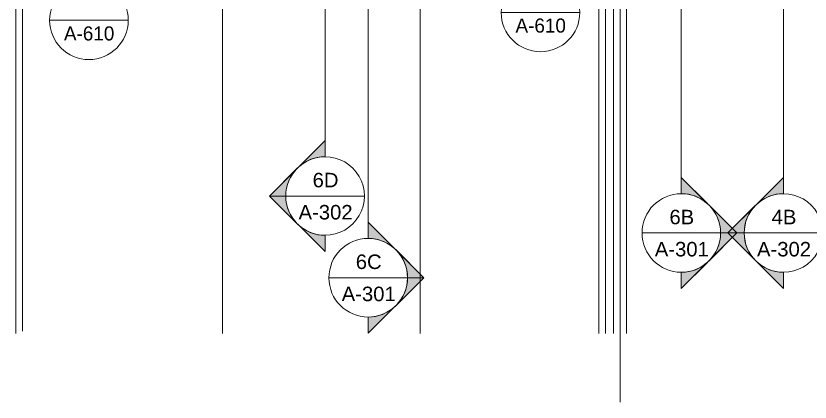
# Model space of a CAD drawing. Header units: inches. Extents: x 21290 to 29416, y -23522 to -20467.
# Drawn here: x 22062 to 23031, y -23360 to -22888 of the extents above; entities that cross this region are included whole.
import ezdxf

# ---------------------------------------------------------------- set-up
doc = ezdxf.new("R2010")
doc.units = ezdxf.units.IN
doc.header["$MEASUREMENT"] = 0
doc.linetypes.add('Grid Line 1_2_', pattern=[0.875, 0.5, -0.125, 0.125, -0.125])
for name, color, linetype, lineweight in [('A-ANNO-SYMB', 150, 'Continuous', 9), ('G-ANNO-SYMB', 111, 'Continuous', 9), ('S-GRID', 1, 'Continuous', 9)]:
    doc.layers.add(name, color=color, linetype=linetype, lineweight=lineweight)
doc.styles.add('Arial_1', font='arial.ttf', dxfattribs={"height": 17.703593})
doc.styles.add('Century Gothic', font='GOTHIC.TTF', dxfattribs={"height": 17.245342})

# ---------------------------------------------------------------- blocks, each defined once
blk = doc.blocks.new('Section - Section Head - Filled-1526-Roof Low')
at = {"layer": 'G-ANNO-SYMB'}
h = blk.add_hatch(color=256, dxfattribs=at)
edge = h.paths.add_edge_path(flags=0)
edge.add_line((-0.4268, 0.1768), (-0.25, 0.3536))
edge.add_line((-0.25, 0.3536), (-0.25, 0.25))
edge.add_arc((-0.25, 0), 0.25, 90, 135)
h = blk.add_hatch(color=256, dxfattribs=at)
edge = h.paths.add_edge_path(flags=0)
edge.add_arc((-0.25, 0), 0.25, 45, 90)
edge.add_line((-0.25, 0.25), (-0.25, 0.3536))
edge.add_line((-0.25, 0.3536), (-0.0732, 0.1768))
h = blk.add_hatch(color=256, dxfattribs=at)
edge = h.paths.add_edge_path(flags=0)
edge.add_arc((-0.25, 0), 0.2503, 137.9216, 180)
edge.add_line((-0.5003, 0), (-0.6036, 0))
edge.add_line((-0.6036, 0), (-0.4358, 0.1678))
h = blk.add_hatch(color=256, dxfattribs=at)
edge = h.paths.add_edge_path(flags=0)
edge.add_line((-0.0642, 0.1678), (0.1036, 0))
edge.add_line((0.1036, 0), (0.0003, 0))
edge.add_arc((-0.25, 0), 0.2503, 0, 42.0784)
for p, q in [((-0.25, 0.3536), (-0.6036, 0)), ((-0.25, 0.3536), (-0.4268, 0.1768)), ((-0.25, 0.3536), (0.1036, 0)), ((-0.25, 0.25), (-0.25, 0.3536)), ((-0.0732, 0.1768), (-0.25, 0.3536)), ((-0.25, 0.3536), (-0.25, 0.25)), ((-0.4358, 0.1678), (-0.6036, 0)), ((0.1036, 0), (-0.0642, 0.1678)), ((-0.6036, 0), (-0.5003, 0)), ((0.0003, 0), (0.1036, 0)), ((-0.5, 0), (-0.6036, 0)), ((0, 0), (0.1036, 0))]:
    blk.add_line(p, q, dxfattribs=at)
for radius, start, end in [(0.25, 360, 180), (0.25, 90, 135), (0.25, 45, 90), (0.2503, 137.9216, 180), (0.2503, 0, 42.0784), (0.25, 180, 360)]:
    blk.add_arc((-0.25, 0), radius, start, end, dxfattribs=at)
blk = doc.blocks.new('Floor Plan - Callout Head-19020-Roof Low')
at = {"layer": 'A-ANNO-SYMB'}
blk.add_line((-0.25, 0), (0.25, 0), dxfattribs=at)
for start, end in [(360, 180), (180, 360)]:
    blk.add_arc((0, 0), 0.25, start, end, dxfattribs=at)

msp = doc.modelspace()

# ---------------------------------------------------------------- linework, layer by layer
at = {"layer": 'G-ANNO-SYMB'}
for p, q in [((22439.17362, -20694.34266), (22439.17362, -23059.93388)), ((22491.854, -20823.5887), (22491.854, -23159.75334)), ((22874.1556, -20822.32008), (22874.1556, -23105.1016)), ((22998.96338, -20822.32008), (22998.96338, -23105.1016)), ((22391.17362, -23107.93388), (22487.17362, -23107.93388)), ((22826.1556, -23153.1016), (22922.1556, -23153.1016)), ((22950.96338, -23153.1016), (23046.96338, -23153.1016)), ((22443.854, -23207.75334), (22539.854, -23207.75334))]:
    msp.add_line(p, q, dxfattribs=at)
at = {"layer": 'S-GRID', "linetype": 'Grid Line 1_2_'}
for p, q in [((22069.64023, -23272.9264), (22069.64023, -20589.47733)), ((22313.89023, -23275.7461), (22313.89023, -20589.47733)), ((22555.14023, -23275.7461), (22555.14023, -20589.47733)), ((22773.39023, -23275.7461), (22773.39023, -20589.47733)), ((22781.39023, -23275.7461), (22781.39023, -20589.47733)), ((22781.39023, -23275.7461), (22781.39023, -20589.47733)), ((22791.39023, -23275.7461), (22791.39023, -20589.47733)), ((22799.39023, -23275.7461), (22799.39023, -20589.47733)), ((22807.39023, -23275.7461), (22807.39023, -20589.47733)), ((22061.64023, -23275.7461), (22061.64023, -20685.47733)), ((22799.39023, -23359.7461), (22799.39023, -20724.9518))]:
    msp.add_line(p, q, dxfattribs=at)

# ---------------------------------------------------------------- block references
at = {"layer": 'A-ANNO-SYMB', "xscale": 191.9999999999999, "yscale": 191.9999999999999, "zscale": 191.9999999999999}
for p in [(22702.16949, -22883.64947), (22150.82789, -22893.27663)]:
    msp.add_blockref('Floor Plan - Callout Head-19020-Roof Low', p, dxfattribs=at)
at = {"layer": 'G-ANNO-SYMB', "xscale": 191.9999999999999, "yscale": 191.9999999999999, "zscale": 191.9999999999999, "rotation": 89.99999999999947}
for p in [(22439.17362, -23059.93388), (22998.96338, -23105.1016)]:
    msp.add_blockref('Section - Section Head - Filled-1526-Roof Low', p, dxfattribs=at)
at = {"layer": 'G-ANNO-SYMB', "extrusion": (0, 0, -1), "xscale": 191.9999999999999, "yscale": 191.9999999999999, "zscale": 191.9999999999999, "rotation": 90.00000000000053}
for p in [(-22874.1556, -23105.1016), (-22491.854, -23159.75334)]:
    msp.add_blockref('Section - Section Head - Filled-1526-Roof Low', p, dxfattribs=at)

# ---------------------------------------------------------------- texts
at = {"layer": 'A-ANNO-SYMB', "char_height": 17.245342, "width": 77.76, "attachment_point": 2, "line_spacing_factor": 0.984117, "style": 'Century Gothic'}
for insert in [(22702.44634, -22891.05264), (22151.10473, -22900.6798)]:
    msp.add_mtext('A-610', dxfattribs=dict(at, insert=insert))
at = {"layer": 'G-ANNO-SYMB', "char_height": 17.703593, "attachment_point": 2, "line_spacing_factor": 0.938532, "style": 'Arial_1'}
for s, insert, width in [('6D', (22439.78836, -23079.59563), 37.584), ('A-302', (22439.78836, -23118.86812), 78.624), ('6B', (22874.77034, -23124.76335), 36.072), ('4B', (22999.57812, -23124.76335), 36.072), ('A-301', (22874.77034, -23164.03584), 78.624), ('A-302', (22999.57812, -23164.03584), 78.624), ('6C', (22492.46874, -23179.41509), 37.584), ('A-301', (22492.46874, -23218.68758), 78.624)]:
    msp.add_mtext(s, dxfattribs=dict(at, insert=insert, width=width))

doc.saveas('drawing.dxf')
